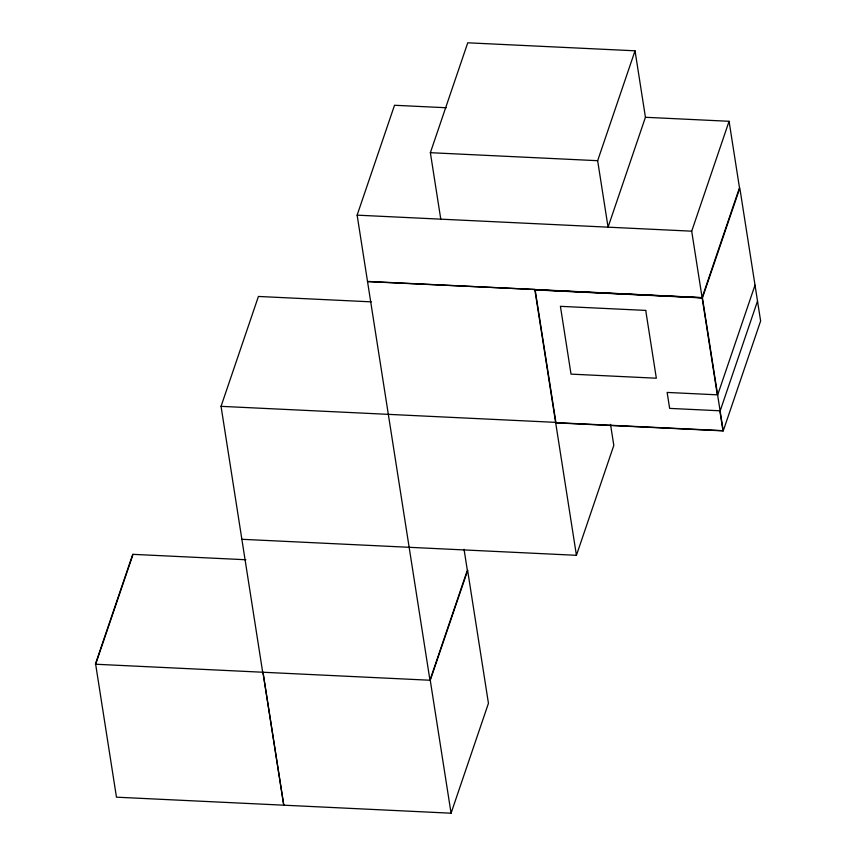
<?xml version="1.0" encoding="UTF-8"?>
<svg xmlns="http://www.w3.org/2000/svg" width="856" height="856" viewBox="0 0 856 856"><rect width="100%" height="100%" fill="white"/><g stroke="black" fill="none" stroke-linecap="round" stroke-linejoin="round"><path stroke-width="1.28" d="M133.033 554.346L95.647 664.235L116.469 797.182L451.069 813.2L488.444 703.311L467.622 570.363M262.685 672.228L221.051 406.343L258.426 296.454L371.279 301.858M464.048 549.295L467.344 570.353L429.969 680.242L357.134 215.156L394.52 105.267L446.297 107.749M440.776 219.157L430.365 152.689L467.75 42.8L635.034 50.804L645.435 117.283L608.06 227.172L597.649 160.693L635.034 50.804M451.069 813.2L430.247 680.253L467.665 570.374M241.874 539.291L576.43 555.309L613.816 445.42L610.51 424.362M555.662 422.65L722.946 430.664L719.832 410.784L669.638 408.387L667.145 392.433L717.328 394.83L691.702 231.174L729.077 121.284L645.435 117.283M702.113 297.642L739.488 187.764L729.077 121.284M723.245 430.868L702.434 297.92L739.809 188.031L760.631 320.979L723.245 430.868L555.972 422.853L535.15 289.916M717.638 395.033L755.013 285.144M720.131 410.987L757.517 301.098M430.365 152.689L597.649 160.693M357.134 215.156L691.702 231.174M367.513 281.41L701.834 297.631M367.545 281.624L534.519 289.435M534.84 289.713L702.123 297.717M534.872 289.895L702.434 297.92M221.051 406.343L555.608 422.361M245.875 559.749L132.755 554.335L95.369 664.224L430.247 680.253M534.797 289.414L576.43 555.309M283.785 805.196L262.963 672.249L283.753 805.186M645.724 310.407L560.413 306.33L571.027 374.125L656.338 378.213L645.724 310.407"/></g></svg>
